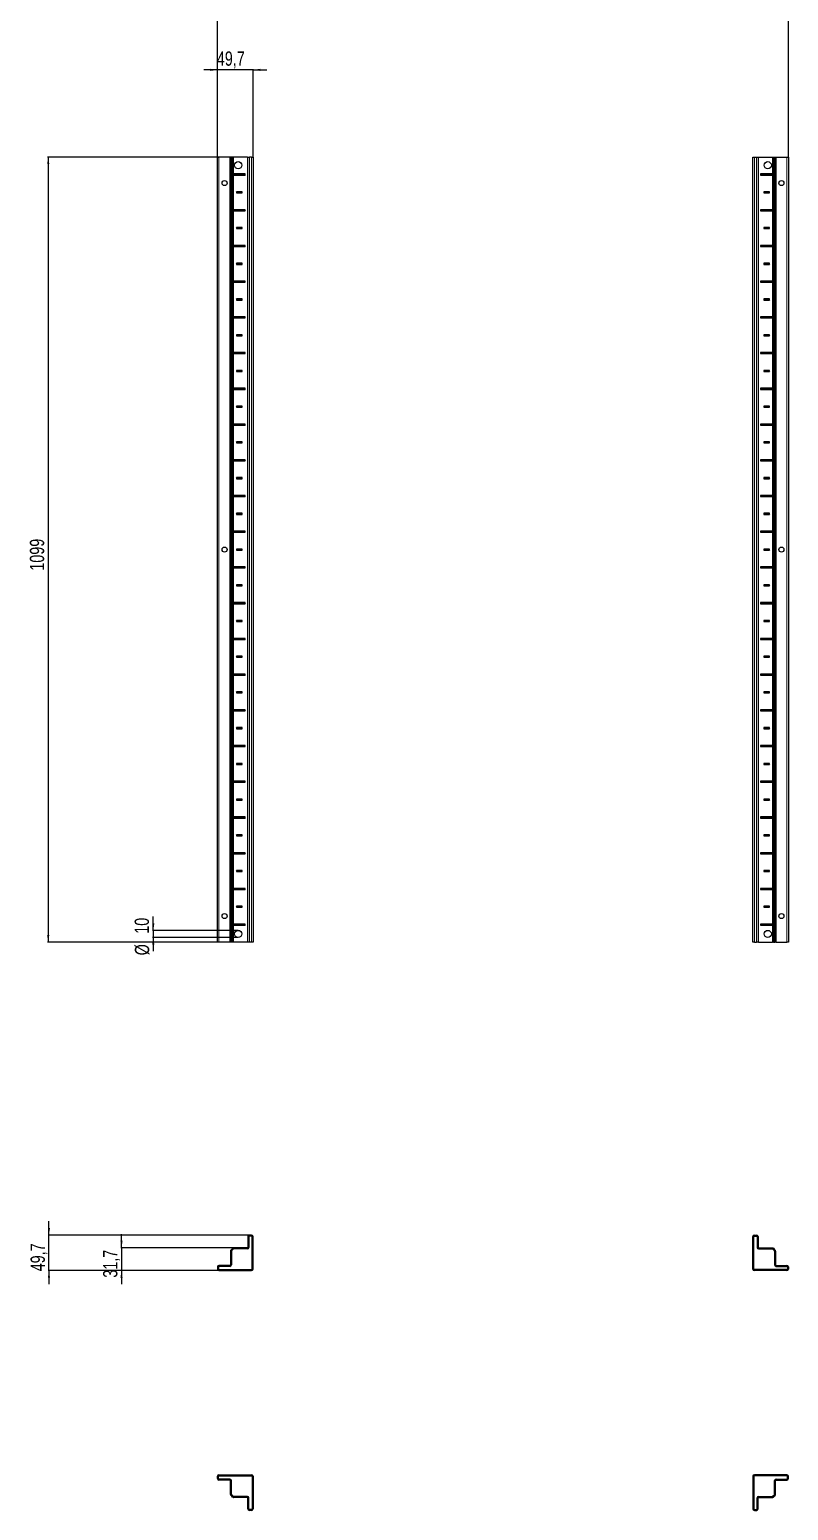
# Model space of a CAD drawing. Header units: millimetres. Extents: x -199 to 2823, y -1647 to 1507.
# Drawn here: x -199 to 863, y -1647 to 426 of the extents above; entities that cross this region are included whole.
import ezdxf

# ---------------------------------------------------------------- set-up
doc = ezdxf.new("R2010")
doc.units = ezdxf.units.MM
doc.layers.add('FORMAT', color=7, linetype='Continuous')
doc.styles.add('SLDTEXTSTYLE0', font='TXT', dxfattribs={"width": 0.75})
doc.dimstyles.new('SLDDIMSTYLE0', dxfattribs={"dimtxt": 20, "dimasz": 10, "dimexe": 0, "dimexo": 0.0625, "dimgap": 5, "dimtad": 2, "dimdec": 1, "dimrnd": 1e-09, "dimzin": 12, "dimdsep": 46, "dimtxsty": 'SLDTEXTSTYLE0', "dimsah": 1, "dimcen": 0.09, "dimadec": 0, "dimazin": 3, "dimtfac": 1, "dimtofl": 0, "dimtmove": 0, "dimatfit": 3, "dimfxl": 0, "dimfrac": 2, "dimtolj": 1, "dimtzin": 12, "dimarcsym": 0})
doc.dimstyles.new('SLDDIMSTYLE1', dxfattribs={"dimtxt": 20, "dimasz": 10, "dimexe": 0, "dimexo": 0.0625, "dimgap": 5, "dimtad": 2, "dimdec": 1, "dimrnd": 1e-09, "dimzin": 12, "dimdsep": 46, "dimtxsty": 'SLDTEXTSTYLE0', "dimsah": 1, "dimcen": 0.09, "dimadec": 0, "dimazin": 3, "dimtfac": 1, "dimtmove": 0, "dimatfit": 0, "dimfxl": 0, "dimfrac": 2, "dimtolj": 1, "dimtzin": 12, "dimarcsym": 0})

# ---------------------------------------------------------------- blocks, each defined once
blk = doc.blocks.new('_D')
at = {"layer": 'FORMAT'}
for p, q in [((86.4, 247.2), (-174.2, 247.2)), ((-173.2, 247.2), (-173.2, -851.8)), ((86.4, -851.8), (-174.2, -851.8))]:
    blk.add_line(p, q, dxfattribs=at)
for points in [[(-173.2, 247.2), (-174.7, 237.2), (-171.6, 237.2)], [(-173.2, -851.8), (-171.6, -841.8), (-174.7, -841.8)]]:
    blk.add_solid(points, dxfattribs=at)
at = {"layer": 'FORMAT', "insert": (-198.9, -331.8), "char_height": 20, "attachment_point": 1, "rotation": 90, "style": 'SLDTEXTSTYLE0'}
blk.add_mtext('1099', dxfattribs=at)
blk = doc.blocks.new('_D_1')
at = {"layer": 'FORMAT'}
for p, q in [((64, 247.2), (64, 443.6)), ((64, 442.6), (863.4, 442.6)), ((863.4, 247.2), (863.4, 443.6))]:
    blk.add_line(p, q, dxfattribs=at)
for points in [[(64, 442.6), (74, 441.1), (74, 444.2)], [(863.4, 442.6), (853.4, 444.2), (853.4, 441.1)]]:
    blk.add_solid(points, dxfattribs=at)
at = {"layer": 'FORMAT', "insert": (430.4, 468.4), "char_height": 20, "attachment_point": 1, "style": 'SLDTEXTSTYLE0'}
blk.add_mtext('799,4', dxfattribs=at)
blk = doc.blocks.new('_D_2')
at = {"layer": 'FORMAT'}
for p, q in [((64, 369.2), (44.7, 369.2)), ((64, 247.2), (64, 370.2)), ((113.7, 369.2), (64, 369.2)), ((113.7, 247.2), (113.7, 370.2)), ((113.7, 369.2), (132.9, 369.2))]:
    blk.add_line(p, q, dxfattribs=at)
for points in [[(64, 369.2), (54, 370.7), (54, 367.7)], [(113.7, 369.2), (123.7, 367.7), (123.7, 370.7)]]:
    blk.add_solid(points, dxfattribs=at)
at = {"layer": 'FORMAT', "insert": (63, 395), "char_height": 20, "attachment_point": 1, "style": 'SLDTEXTSTYLE0'}
blk.add_mtext('49,7', dxfattribs=at)
blk = doc.blocks.new('_D_3')
at = {"layer": 'FORMAT'}
for p, q in [((-26, -835.3), (-26, -816.1)), ((92.8, -835.3), (-27, -835.3)), ((92.8, -845.3), (-27, -845.3)), ((-26, -835.3), (-26, -845.3)), ((-26, -845.3), (-26, -864.5))]:
    blk.add_line(p, q, dxfattribs=at)
for points in [[(-26, -835.3), (-24.5, -825.3), (-27.6, -825.3)], [(-26, -845.3), (-27.6, -855.3), (-24.5, -855.3)]]:
    blk.add_solid(points, dxfattribs=at)
at = {"layer": 'FORMAT', "char_height": 20, "attachment_point": 1, "rotation": 90, "style": 'SLDTEXTSTYLE0'}
for s, insert in [('10', (-52.1, -840)), ('%%c', (-51.8, -870.2))]:
    blk.add_mtext(s, dxfattribs=dict(at, insert=insert))
blk = doc.blocks.new('_D_5')
at = {"layer": 'FORMAT'}
for p, q in [((-172.2, -1261.8), (-172.2, -1242.5)), ((108.5, -1261.8), (-173.2, -1261.8)), ((-172.2, -1311.5), (-172.2, -1261.8)), ((66, -1311.5), (-173.2, -1311.5)), ((-172.2, -1311.5), (-172.2, -1330.7))]:
    blk.add_line(p, q, dxfattribs=at)
for points in [[(-172.2, -1261.8), (-170.6, -1251.8), (-173.7, -1251.8)], [(-172.2, -1311.5), (-173.7, -1321.5), (-170.6, -1321.5)]]:
    blk.add_solid(points, dxfattribs=at)
at = {"layer": 'FORMAT', "insert": (-197.9, -1312.5), "char_height": 20, "attachment_point": 1, "rotation": 90, "style": 'SLDTEXTSTYLE0'}
blk.add_mtext('49,7', dxfattribs=at)
blk = doc.blocks.new('_D_6')
at = {"layer": 'FORMAT'}
for p, q in [((-70.5, -1279.8), (-70.5, -1260.5)), ((86.4, -1279.8), (-71.5, -1279.8)), ((-70.5, -1279.8), (-70.5, -1311.5)), ((66, -1311.5), (-71.5, -1311.5)), ((-70.5, -1311.5), (-70.5, -1330.7))]:
    blk.add_line(p, q, dxfattribs=at)
for points in [[(-70.5, -1279.8), (-69, -1269.8), (-72.1, -1269.8)], [(-70.5, -1311.5), (-72.1, -1321.5), (-69, -1321.5)]]:
    blk.add_solid(points, dxfattribs=at)
at = {"layer": 'FORMAT', "insert": (-96.3, -1321.5), "char_height": 20, "attachment_point": 1, "rotation": 90, "style": 'SLDTEXTSTYLE0'}
blk.add_mtext('31,7', dxfattribs=at)

msp = doc.modelspace()

# ---------------------------------------------------------------- linework, layer by layer
at = {"color": 7, "linetype": 'Continuous', "lineweight": 25}
for p, q in [((63.98, -851.79), (63.98, 247.21)), ((63.98, 247.21), (65.98, 247.21)), ((81.33, 247.21), (65.98, 247.21)), ((81.33, 247.21), (81.98, 247.21)), ((81.98, -851.79), (81.98, 247.21)), ((81.98, 247.21), (82.56, 247.21)), ((83.77, 247.21), (82.56, 247.21)), ((83.77, -851.79), (83.77, 247.21)), ((83.8, 247.21), (83.77, 247.21)), ((83.8, -851.79), (83.8, 247.21)), ((85.01, 247.21), (83.8, 247.21)), ((85.01, 247.21), (86.42, 247.21)), ((105.83, 247.21), (86.42, 247.21)), ((105.83, 247.21), (106.48, 247.21)), ((106.48, -851.79), (106.48, 247.21)), ((106.48, 247.21), (108.48, 247.21)), ((111.68, 247.21), (108.48, 247.21)), ((111.68, 247.21), (113.68, 247.21)), ((113.68, 247.21), (113.68, -851.79)), ((813.68, -851.79), (813.68, 247.21)), ((813.68, 247.21), (815.68, 247.21)), ((815.68, 247.21), (818.88, 247.21)), ((818.88, 247.21), (820.88, 247.21)), ((820.88, 247.21), (820.88, -851.79)), ((820.88, 247.21), (821.53, 247.21)), ((821.53, 247.21), (840.93, 247.21)), ((840.93, 247.21), (842.34, 247.21)), ((842.34, 247.21), (843.55, 247.21)), ((843.55, 247.21), (843.55, -851.79)), ((843.55, 247.21), (843.58, 247.21)), ((843.58, 247.21), (843.58, -851.79)), ((843.58, 247.21), (844.79, 247.21)), ((844.79, 247.21), (845.38, 247.21)), ((845.38, 247.21), (845.38, -851.79)), ((845.38, 247.21), (846.03, 247.21)), ((846.03, 247.21), (861.38, 247.21)), ((861.38, 247.21), (863.38, 247.21)), ((863.38, 247.21), (863.38, -851.79)), ((85.93, 223.35), (85.93, 222.06)), ((86.58, 222.71), (85.93, 223.35)), ((86.58, 222.71), (85.93, 222.06)), ((102.83, 223.46), (86.42, 223.46)), ((86.42, 221.96), (102.83, 221.96)), ((102.08, 222.71), (86.58, 222.71)), ((102.08, 222.71), (102.83, 223.46)), ((102.08, 222.71), (102.83, 221.96)), ((102.83, 221.96), (102.83, 223.46)), ((840.93, 223.46), (824.53, 223.46)), ((824.53, 223.46), (824.53, 221.96)), ((825.28, 222.71), (824.53, 223.46)), ((825.28, 222.71), (824.53, 221.96)), ((824.53, 221.96), (840.93, 221.96)), ((825.28, 222.71), (840.78, 222.71)), ((840.78, 222.71), (841.42, 223.35)), ((840.78, 222.71), (841.42, 222.06)), ((841.42, 222.06), (841.42, 223.35)), ((98.33, 198.46), (90.33, 198.46)), ((90.33, 198.46), (90.33, 196.96)), ((91.08, 197.71), (90.33, 198.46)), ((91.08, 197.71), (90.33, 196.96)), ((90.33, 196.96), (98.33, 196.96)), ((97.58, 197.71), (91.08, 197.71)), ((97.58, 197.71), (98.33, 198.46)), ((97.58, 197.71), (98.33, 196.96)), ((98.33, 196.96), (98.33, 198.46)), ((837.03, 198.46), (829.03, 198.46)), ((829.03, 198.46), (829.03, 196.96)), ((829.78, 197.71), (829.03, 198.46)), ((829.78, 197.71), (829.03, 196.96)), ((829.03, 196.96), (837.03, 196.96)), ((829.78, 197.71), (836.28, 197.71)), ((836.28, 197.71), (837.03, 198.46)), ((836.28, 197.71), (837.03, 196.96)), ((837.03, 196.96), (837.03, 198.46)), ((85.93, 173.35), (85.93, 172.06)), ((86.58, 172.71), (85.93, 173.35)), ((86.58, 172.71), (85.93, 172.06)), ((102.83, 173.46), (86.42, 173.46)), ((86.42, 171.96), (102.83, 171.96)), ((102.08, 172.71), (86.58, 172.71)), ((102.08, 172.71), (102.83, 173.46)), ((102.08, 172.71), (102.83, 171.96)), ((102.83, 171.96), (102.83, 173.46)), ((840.93, 173.46), (824.53, 173.46)), ((824.53, 173.46), (824.53, 171.96)), ((825.28, 172.71), (824.53, 173.46)), ((825.28, 172.71), (824.53, 171.96)), ((824.53, 171.96), (840.93, 171.96)), ((825.28, 172.71), (840.78, 172.71)), ((840.78, 172.71), (841.42, 173.35)), ((840.78, 172.71), (841.42, 172.06)), ((841.42, 172.06), (841.42, 173.35)), ((98.33, 148.46), (90.33, 148.46)), ((90.33, 148.46), (90.33, 146.96)), ((91.08, 147.71), (90.33, 148.46)), ((91.08, 147.71), (90.33, 146.96)), ((90.33, 146.96), (98.33, 146.96)), ((97.58, 147.71), (91.08, 147.71)), ((97.58, 147.71), (98.33, 148.46)), ((97.58, 147.71), (98.33, 146.96)), ((98.33, 146.96), (98.33, 148.46)), ((837.03, 148.46), (829.03, 148.46)), ((829.03, 148.46), (829.03, 146.96)), ((829.78, 147.71), (829.03, 148.46)), ((829.78, 147.71), (829.03, 146.96)), ((829.03, 146.96), (837.03, 146.96)), ((829.78, 147.71), (836.28, 147.71)), ((836.28, 147.71), (837.03, 148.46)), ((836.28, 147.71), (837.03, 146.96)), ((837.03, 146.96), (837.03, 148.46)), ((85.93, 123.35), (85.93, 122.06)), ((86.58, 122.71), (85.93, 123.35)), ((86.58, 122.71), (85.93, 122.06)), ((102.83, 123.46), (86.42, 123.46)), ((86.42, 121.96), (102.83, 121.96)), ((102.08, 122.71), (86.58, 122.71)), ((102.08, 122.71), (102.83, 123.46)), ((102.08, 122.71), (102.83, 121.96)), ((102.83, 121.96), (102.83, 123.46)), ((840.93, 123.46), (824.53, 123.46)), ((824.53, 123.46), (824.53, 121.96)), ((825.28, 122.71), (824.53, 123.46)), ((825.28, 122.71), (824.53, 121.96)), ((824.53, 121.96), (840.93, 121.96)), ((825.28, 122.71), (840.78, 122.71)), ((840.78, 122.71), (841.42, 123.35)), ((840.78, 122.71), (841.42, 122.06)), ((841.42, 122.06), (841.42, 123.35)), ((98.33, 98.46), (90.33, 98.46)), ((90.33, 98.46), (90.33, 96.96)), ((91.08, 97.71), (90.33, 98.46)), ((91.08, 97.71), (90.33, 96.96)), ((90.33, 96.96), (98.33, 96.96)), ((97.58, 97.71), (91.08, 97.71)), ((97.58, 97.71), (98.33, 98.46)), ((97.58, 97.71), (98.33, 96.96)), ((98.33, 96.96), (98.33, 98.46)), ((837.03, 98.46), (829.03, 98.46)), ((829.03, 98.46), (829.03, 96.96)), ((829.78, 97.71), (829.03, 98.46)), ((829.78, 97.71), (829.03, 96.96)), ((829.03, 96.96), (837.03, 96.96)), ((829.78, 97.71), (836.28, 97.71)), ((836.28, 97.71), (837.03, 98.46)), ((836.28, 97.71), (837.03, 96.96)), ((837.03, 96.96), (837.03, 98.46)), ((85.93, 73.35), (85.93, 72.06)), ((86.58, 72.71), (85.93, 73.35)), ((86.58, 72.71), (85.93, 72.06)), ((102.83, 73.46), (86.42, 73.46)), ((86.42, 71.96), (102.83, 71.96)), ((102.08, 72.71), (86.58, 72.71)), ((102.08, 72.71), (102.83, 73.46)), ((102.08, 72.71), (102.83, 71.96)), ((102.83, 71.96), (102.83, 73.46)), ((840.93, 73.46), (824.53, 73.46)), ((824.53, 73.46), (824.53, 71.96)), ((825.28, 72.71), (824.53, 73.46)), ((825.28, 72.71), (824.53, 71.96)), ((824.53, 71.96), (840.93, 71.96)), ((825.28, 72.71), (840.78, 72.71)), ((840.78, 72.71), (841.42, 73.35)), ((840.78, 72.71), (841.42, 72.06)), ((841.42, 72.06), (841.42, 73.35)), ((98.33, 48.46), (90.33, 48.46)), ((90.33, 48.46), (90.33, 46.96)), ((91.08, 47.71), (90.33, 48.46)), ((91.08, 47.71), (90.33, 46.96)), ((90.33, 46.96), (98.33, 46.96)), ((97.58, 47.71), (91.08, 47.71)), ((97.58, 47.71), (98.33, 48.46)), ((97.58, 47.71), (98.33, 46.96)), ((98.33, 46.96), (98.33, 48.46)), ((837.03, 48.46), (829.03, 48.46)), ((829.03, 48.46), (829.03, 46.96)), ((829.78, 47.71), (829.03, 48.46)), ((829.78, 47.71), (829.03, 46.96)), ((829.03, 46.96), (837.03, 46.96)), ((829.78, 47.71), (836.28, 47.71)), ((836.28, 47.71), (837.03, 48.46)), ((836.28, 47.71), (837.03, 46.96)), ((837.03, 46.96), (837.03, 48.46)), ((85.93, 23.35), (85.93, 22.06)), ((86.58, 22.71), (85.93, 23.35)), ((86.58, 22.71), (85.93, 22.06)), ((102.83, 23.46), (86.42, 23.46)), ((86.42, 21.96), (102.83, 21.96)), ((102.08, 22.71), (86.58, 22.71)), ((102.08, 22.71), (102.83, 23.46)), ((102.08, 22.71), (102.83, 21.96)), ((102.83, 21.96), (102.83, 23.46)), ((840.93, 23.46), (824.53, 23.46)), ((824.53, 23.46), (824.53, 21.96)), ((825.28, 22.71), (824.53, 23.46)), ((825.28, 22.71), (824.53, 21.96)), ((824.53, 21.96), (840.93, 21.96)), ((825.28, 22.71), (840.78, 22.71)), ((840.78, 22.71), (841.42, 23.35)), ((840.78, 22.71), (841.42, 22.06)), ((841.42, 22.06), (841.42, 23.35)), ((98.33, -1.54), (90.33, -1.54)), ((90.33, -1.54), (90.33, -3.04)), ((91.08, -2.29), (90.33, -1.54)), ((91.08, -2.29), (90.33, -3.04)), ((90.33, -3.04), (98.33, -3.04)), ((97.58, -2.29), (91.08, -2.29)), ((97.58, -2.29), (98.33, -1.54)), ((97.58, -2.29), (98.33, -3.04)), ((98.33, -3.04), (98.33, -1.54)), ((837.03, -1.54), (829.03, -1.54)), ((829.03, -1.54), (829.03, -3.04)), ((829.78, -2.29), (829.03, -1.54)), ((829.78, -2.29), (829.03, -3.04)), ((829.03, -3.04), (837.03, -3.04)), ((829.78, -2.29), (836.28, -2.29)), ((836.28, -2.29), (837.03, -1.54)), ((836.28, -2.29), (837.03, -3.04)), ((837.03, -3.04), (837.03, -1.54)), ((85.93, -26.65), (85.93, -27.94)), ((86.58, -27.29), (85.93, -26.65)), ((86.58, -27.29), (85.93, -27.94)), ((102.83, -26.54), (86.42, -26.54)), ((86.42, -28.04), (102.83, -28.04)), ((102.08, -27.29), (86.58, -27.29)), ((102.08, -27.29), (102.83, -26.54)), ((102.08, -27.29), (102.83, -28.04)), ((102.83, -28.04), (102.83, -26.54)), ((840.93, -26.54), (824.53, -26.54)), ((824.53, -26.54), (824.53, -28.04)), ((825.28, -27.29), (824.53, -26.54)), ((825.28, -27.29), (824.53, -28.04)), ((824.53, -28.04), (840.93, -28.04)), ((825.28, -27.29), (840.78, -27.29)), ((840.78, -27.29), (841.42, -26.65)), ((840.78, -27.29), (841.42, -27.94)), ((841.42, -27.94), (841.42, -26.65)), ((98.33, -51.54), (90.33, -51.54)), ((90.33, -51.54), (90.33, -53.04)), ((91.08, -52.29), (90.33, -51.54)), ((91.08, -52.29), (90.33, -53.04)), ((90.33, -53.04), (98.33, -53.04)), ((97.58, -52.29), (91.08, -52.29)), ((97.58, -52.29), (98.33, -51.54)), ((97.58, -52.29), (98.33, -53.04)), ((98.33, -53.04), (98.33, -51.54)), ((837.03, -51.54), (829.03, -51.54)), ((829.03, -51.54), (829.03, -53.04)), ((829.78, -52.29), (829.03, -51.54)), ((829.78, -52.29), (829.03, -53.04)), ((829.03, -53.04), (837.03, -53.04)), ((829.78, -52.29), (836.28, -52.29)), ((836.28, -52.29), (837.03, -51.54)), ((836.28, -52.29), (837.03, -53.04)), ((837.03, -53.04), (837.03, -51.54)), ((85.93, -76.65), (85.93, -77.94)), ((86.58, -77.29), (85.93, -76.65)), ((86.58, -77.29), (85.93, -77.94)), ((102.83, -76.54), (86.42, -76.54)), ((86.42, -78.04), (102.83, -78.04)), ((102.08, -77.29), (86.58, -77.29)), ((102.08, -77.29), (102.83, -76.54)), ((102.08, -77.29), (102.83, -78.04)), ((102.83, -78.04), (102.83, -76.54)), ((840.93, -76.54), (824.53, -76.54)), ((824.53, -76.54), (824.53, -78.04)), ((825.28, -77.29), (824.53, -76.54)), ((825.28, -77.29), (824.53, -78.04)), ((824.53, -78.04), (840.93, -78.04)), ((825.28, -77.29), (840.78, -77.29)), ((840.78, -77.29), (841.42, -76.65)), ((840.78, -77.29), (841.42, -77.94)), ((841.42, -77.94), (841.42, -76.65)), ((98.33, -101.54), (90.33, -101.54)), ((90.33, -101.54), (90.33, -103.04)), ((91.08, -102.29), (90.33, -101.54)), ((91.08, -102.29), (90.33, -103.04)), ((90.33, -103.04), (98.33, -103.04)), ((97.58, -102.29), (91.08, -102.29)), ((97.58, -102.29), (98.33, -101.54)), ((97.58, -102.29), (98.33, -103.04)), ((98.33, -103.04), (98.33, -101.54)), ((837.03, -101.54), (829.03, -101.54)), ((829.03, -101.54), (829.03, -103.04)), ((829.78, -102.29), (829.03, -101.54)), ((829.78, -102.29), (829.03, -103.04)), ((829.03, -103.04), (837.03, -103.04)), ((829.78, -102.29), (836.28, -102.29)), ((836.28, -102.29), (837.03, -101.54)), ((836.28, -102.29), (837.03, -103.04)), ((837.03, -103.04), (837.03, -101.54)), ((85.93, -126.65), (85.93, -127.94)), ((86.58, -127.29), (85.93, -126.65)), ((86.58, -127.29), (85.93, -127.94)), ((102.83, -126.54), (86.42, -126.54)), ((86.42, -128.04), (102.83, -128.04)), ((102.08, -127.29), (86.58, -127.29)), ((102.08, -127.29), (102.83, -126.54)), ((102.08, -127.29), (102.83, -128.04)), ((102.83, -128.04), (102.83, -126.54)), ((840.93, -126.54), (824.53, -126.54)), ((824.53, -126.54), (824.53, -128.04)), ((825.28, -127.29), (824.53, -126.54)), ((825.28, -127.29), (824.53, -128.04)), ((824.53, -128.04), (840.93, -128.04)), ((825.28, -127.29), (840.78, -127.29)), ((840.78, -127.29), (841.42, -126.65)), ((840.78, -127.29), (841.42, -127.94)), ((841.42, -127.94), (841.42, -126.65)), ((98.33, -151.54), (90.33, -151.54)), ((90.33, -151.54), (90.33, -153.04)), ((91.08, -152.29), (90.33, -151.54)), ((91.08, -152.29), (90.33, -153.04)), ((90.33, -153.04), (98.33, -153.04)), ((97.58, -152.29), (91.08, -152.29)), ((97.58, -152.29), (98.33, -151.54)), ((97.58, -152.29), (98.33, -153.04)), ((98.33, -153.04), (98.33, -151.54)), ((837.03, -151.54), (829.03, -151.54)), ((829.03, -151.54), (829.03, -153.04)), ((829.78, -152.29), (829.03, -151.54)), ((829.78, -152.29), (829.03, -153.04)), ((829.03, -153.04), (837.03, -153.04)), ((829.78, -152.29), (836.28, -152.29)), ((836.28, -152.29), (837.03, -151.54)), ((836.28, -152.29), (837.03, -153.04)), ((837.03, -153.04), (837.03, -151.54)), ((85.93, -176.65), (85.93, -177.94)), ((86.58, -177.29), (85.93, -176.65)), ((86.58, -177.29), (85.93, -177.94)), ((102.83, -176.54), (86.42, -176.54)), ((86.42, -178.04), (102.83, -178.04)), ((102.08, -177.29), (86.58, -177.29)), ((102.08, -177.29), (102.83, -176.54)), ((102.08, -177.29), (102.83, -178.04)), ((102.83, -178.04), (102.83, -176.54)), ((840.93, -176.54), (824.53, -176.54)), ((824.53, -176.54), (824.53, -178.04)), ((825.28, -177.29), (824.53, -176.54)), ((825.28, -177.29), (824.53, -178.04)), ((824.53, -178.04), (840.93, -178.04)), ((825.28, -177.29), (840.78, -177.29)), ((840.78, -177.29), (841.42, -176.65)), ((840.78, -177.29), (841.42, -177.94)), ((841.42, -177.94), (841.42, -176.65)), ((98.33, -201.54), (90.33, -201.54)), ((90.33, -201.54), (90.33, -203.04)), ((91.08, -202.29), (90.33, -201.54)), ((91.08, -202.29), (90.33, -203.04)), ((90.33, -203.04), (98.33, -203.04)), ((97.58, -202.29), (91.08, -202.29)), ((97.58, -202.29), (98.33, -201.54)), ((97.58, -202.29), (98.33, -203.04)), ((98.33, -203.04), (98.33, -201.54)), ((837.03, -201.54), (829.03, -201.54)), ((829.03, -201.54), (829.03, -203.04)), ((829.78, -202.29), (829.03, -201.54)), ((829.78, -202.29), (829.03, -203.04)), ((829.03, -203.04), (837.03, -203.04)), ((829.78, -202.29), (836.28, -202.29)), ((836.28, -202.29), (837.03, -201.54)), ((836.28, -202.29), (837.03, -203.04)), ((837.03, -203.04), (837.03, -201.54)), ((85.93, -226.65), (85.93, -227.94)), ((86.58, -227.29), (85.93, -226.65)), ((86.58, -227.29), (85.93, -227.94)), ((102.83, -226.54), (86.42, -226.54)), ((102.08, -227.29), (86.58, -227.29)), ((102.08, -227.29), (102.83, -226.54)), ((102.08, -227.29), (102.83, -228.04)), ((102.83, -228.04), (102.83, -226.54)), ((840.93, -226.54), (824.53, -226.54)), ((824.53, -226.54), (824.53, -228.04)), ((825.28, -227.29), (824.53, -226.54)), ((825.28, -227.29), (824.53, -228.04)), ((825.28, -227.29), (840.78, -227.29)), ((840.78, -227.29), (841.42, -226.65)), ((840.78, -227.29), (841.42, -227.94)), ((841.42, -227.94), (841.42, -226.65)), ((86.42, -228.04), (102.83, -228.04)), ((824.53, -228.04), (840.93, -228.04)), ((98.33, -251.54), (90.33, -251.54)), ((90.33, -251.54), (90.33, -253.04)), ((91.08, -252.29), (90.33, -251.54)), ((91.08, -252.29), (90.33, -253.04)), ((90.33, -253.04), (98.33, -253.04)), ((97.58, -252.29), (91.08, -252.29)), ((97.58, -252.29), (98.33, -251.54)), ((97.58, -252.29), (98.33, -253.04)), ((98.33, -253.04), (98.33, -251.54)), ((837.03, -251.54), (829.03, -251.54)), ((829.03, -251.54), (829.03, -253.04)), ((829.78, -252.29), (829.03, -251.54)), ((829.78, -252.29), (829.03, -253.04)), ((829.03, -253.04), (837.03, -253.04)), ((829.78, -252.29), (836.28, -252.29)), ((836.28, -252.29), (837.03, -251.54)), ((836.28, -252.29), (837.03, -253.04)), ((837.03, -253.04), (837.03, -251.54)), ((85.93, -276.65), (85.93, -277.94)), ((86.58, -277.29), (85.93, -276.65)), ((86.58, -277.29), (85.93, -277.94)), ((102.83, -276.54), (86.42, -276.54)), ((86.42, -278.04), (102.83, -278.04)), ((102.08, -277.29), (86.58, -277.29)), ((102.08, -277.29), (102.83, -276.54)), ((102.08, -277.29), (102.83, -278.04)), ((102.83, -278.04), (102.83, -276.54)), ((840.93, -276.54), (824.53, -276.54)), ((824.53, -276.54), (824.53, -278.04)), ((825.28, -277.29), (824.53, -276.54)), ((825.28, -277.29), (824.53, -278.04)), ((824.53, -278.04), (840.93, -278.04)), ((825.28, -277.29), (840.78, -277.29)), ((840.78, -277.29), (841.42, -276.65)), ((840.78, -277.29), (841.42, -277.94)), ((841.42, -277.94), (841.42, -276.65)), ((98.33, -301.54), (90.33, -301.54)), ((90.33, -301.54), (90.33, -303.04)), ((91.08, -302.29), (90.33, -301.54)), ((91.08, -302.29), (90.33, -303.04)), ((90.33, -303.04), (98.33, -303.04)), ((97.58, -302.29), (91.08, -302.29)), ((97.58, -302.29), (98.33, -301.54)), ((97.58, -302.29), (98.33, -303.04)), ((98.33, -303.04), (98.33, -301.54)), ((837.03, -301.54), (829.03, -301.54)), ((829.03, -301.54), (829.03, -303.04)), ((829.78, -302.29), (829.03, -301.54)), ((829.78, -302.29), (829.03, -303.04)), ((829.03, -303.04), (837.03, -303.04)), ((829.78, -302.29), (836.28, -302.29)), ((836.28, -302.29), (837.03, -301.54)), ((836.28, -302.29), (837.03, -303.04)), ((837.03, -303.04), (837.03, -301.54)), ((85.93, -326.65), (85.93, -327.94)), ((86.58, -327.29), (85.93, -326.65)), ((86.58, -327.29), (85.93, -327.94)), ((102.83, -326.54), (86.42, -326.54)), ((86.42, -328.04), (102.83, -328.04)), ((102.08, -327.29), (86.58, -327.29)), ((102.08, -327.29), (102.83, -326.54)), ((102.08, -327.29), (102.83, -328.04)), ((102.83, -328.04), (102.83, -326.54)), ((840.93, -326.54), (824.53, -326.54)), ((824.53, -326.54), (824.53, -328.04)), ((825.28, -327.29), (824.53, -326.54)), ((825.28, -327.29), (824.53, -328.04)), ((824.53, -328.04), (840.93, -328.04)), ((825.28, -327.29), (840.78, -327.29)), ((840.78, -327.29), (841.42, -326.65)), ((840.78, -327.29), (841.42, -327.94)), ((841.42, -327.94), (841.42, -326.65)), ((98.33, -351.54), (90.33, -351.54)), ((90.33, -351.54), (90.33, -353.04)), ((91.08, -352.29), (90.33, -351.54)), ((91.08, -352.29), (90.33, -353.04)), ((97.58, -352.29), (91.08, -352.29)), ((97.58, -352.29), (98.33, -351.54)), ((97.58, -352.29), (98.33, -353.04)), ((98.33, -353.04), (98.33, -351.54)), ((837.03, -351.54), (829.03, -351.54)), ((829.03, -351.54), (829.03, -353.04)), ((829.78, -352.29), (829.03, -351.54)), ((829.78, -352.29), (829.03, -353.04)), ((829.78, -352.29), (836.28, -352.29)), ((836.28, -352.29), (837.03, -351.54)), ((836.28, -352.29), (837.03, -353.04)), ((837.03, -353.04), (837.03, -351.54)), ((90.33, -353.04), (98.33, -353.04)), ((829.03, -353.04), (837.03, -353.04)), ((85.93, -376.65), (85.93, -377.94)), ((86.58, -377.29), (85.93, -376.65)), ((86.58, -377.29), (85.93, -377.94)), ((102.83, -376.54), (86.42, -376.54)), ((86.42, -378.04), (102.83, -378.04)), ((102.08, -377.29), (86.58, -377.29)), ((102.08, -377.29), (102.83, -376.54)), ((102.08, -377.29), (102.83, -378.04)), ((102.83, -378.04), (102.83, -376.54)), ((840.93, -376.54), (824.53, -376.54)), ((824.53, -376.54), (824.53, -378.04)), ((825.28, -377.29), (824.53, -376.54)), ((825.28, -377.29), (824.53, -378.04)), ((824.53, -378.04), (840.93, -378.04)), ((825.28, -377.29), (840.78, -377.29)), ((840.78, -377.29), (841.42, -376.65)), ((840.78, -377.29), (841.42, -377.94)), ((841.42, -377.94), (841.42, -376.65)), ((98.33, -401.54), (90.33, -401.54)), ((90.33, -401.54), (90.33, -403.04)), ((91.08, -402.29), (90.33, -401.54)), ((91.08, -402.29), (90.33, -403.04)), ((90.33, -403.04), (98.33, -403.04)), ((97.58, -402.29), (91.08, -402.29)), ((97.58, -402.29), (98.33, -401.54)), ((97.58, -402.29), (98.33, -403.04)), ((98.33, -403.04), (98.33, -401.54)), ((837.03, -401.54), (829.03, -401.54)), ((829.03, -401.54), (829.03, -403.04)), ((829.78, -402.29), (829.03, -401.54)), ((829.78, -402.29), (829.03, -403.04)), ((829.03, -403.04), (837.03, -403.04)), ((829.78, -402.29), (836.28, -402.29)), ((836.28, -402.29), (837.03, -401.54)), ((836.28, -402.29), (837.03, -403.04)), ((837.03, -403.04), (837.03, -401.54)), ((85.93, -426.65), (85.93, -427.94)), ((86.58, -427.29), (85.93, -426.65)), ((86.58, -427.29), (85.93, -427.94)), ((102.83, -426.54), (86.42, -426.54)), ((86.42, -428.04), (102.83, -428.04)), ((102.08, -427.29), (86.58, -427.29)), ((102.08, -427.29), (102.83, -426.54)), ((102.08, -427.29), (102.83, -428.04)), ((102.83, -428.04), (102.83, -426.54)), ((840.93, -426.54), (824.53, -426.54)), ((824.53, -426.54), (824.53, -428.04)), ((825.28, -427.29), (824.53, -426.54)), ((825.28, -427.29), (824.53, -428.04)), ((824.53, -428.04), (840.93, -428.04)), ((825.28, -427.29), (840.78, -427.29)), ((840.78, -427.29), (841.42, -426.65)), ((840.78, -427.29), (841.42, -427.94)), ((841.42, -427.94), (841.42, -426.65)), ((98.33, -451.54), (90.33, -451.54)), ((90.33, -451.54), (90.33, -453.04)), ((91.08, -452.29), (90.33, -451.54)), ((91.08, -452.29), (90.33, -453.04)), ((90.33, -453.04), (98.33, -453.04)), ((97.58, -452.29), (91.08, -452.29)), ((97.58, -452.29), (98.33, -451.54)), ((97.58, -452.29), (98.33, -453.04)), ((98.33, -453.04), (98.33, -451.54)), ((837.03, -451.54), (829.03, -451.54)), ((829.03, -451.54), (829.03, -453.04)), ((829.78, -452.29), (829.03, -451.54)), ((829.78, -452.29), (829.03, -453.04)), ((829.03, -453.04), (837.03, -453.04)), ((829.78, -452.29), (836.28, -452.29)), ((836.28, -452.29), (837.03, -451.54)), ((836.28, -452.29), (837.03, -453.04)), ((837.03, -453.04), (837.03, -451.54)), ((85.93, -476.65), (85.93, -477.94)), ((86.58, -477.29), (85.93, -476.65)), ((102.83, -476.54), (86.42, -476.54)), ((102.08, -477.29), (102.83, -476.54)), ((102.83, -478.04), (102.83, -476.54)), ((840.93, -476.54), (824.53, -476.54)), ((824.53, -476.54), (824.53, -478.04)), ((825.28, -477.29), (824.53, -476.54)), ((840.78, -477.29), (841.42, -476.65)), ((841.42, -477.94), (841.42, -476.65)), ((86.58, -477.29), (85.93, -477.94)), ((86.42, -478.04), (102.83, -478.04)), ((102.08, -477.29), (86.58, -477.29)), ((102.08, -477.29), (102.83, -478.04)), ((825.28, -477.29), (824.53, -478.04)), ((824.53, -478.04), (840.93, -478.04)), ((825.28, -477.29), (840.78, -477.29)), ((840.78, -477.29), (841.42, -477.94)), ((98.33, -501.54), (90.33, -501.54)), ((90.33, -501.54), (90.33, -503.04)), ((91.08, -502.29), (90.33, -501.54)), ((91.08, -502.29), (90.33, -503.04)), ((90.33, -503.04), (98.33, -503.04)), ((97.58, -502.29), (91.08, -502.29)), ((97.58, -502.29), (98.33, -501.54)), ((97.58, -502.29), (98.33, -503.04)), ((98.33, -503.04), (98.33, -501.54)), ((837.03, -501.54), (829.03, -501.54)), ((829.03, -501.54), (829.03, -503.04)), ((829.78, -502.29), (829.03, -501.54)), ((829.78, -502.29), (829.03, -503.04)), ((829.03, -503.04), (837.03, -503.04)), ((829.78, -502.29), (836.28, -502.29)), ((836.28, -502.29), (837.03, -501.54)), ((836.28, -502.29), (837.03, -503.04)), ((837.03, -503.04), (837.03, -501.54)), ((85.93, -526.65), (85.93, -527.94)), ((86.58, -527.29), (85.93, -526.65)), ((86.58, -527.29), (85.93, -527.94)), ((102.83, -526.54), (86.42, -526.54)), ((86.42, -528.04), (102.83, -528.04)), ((102.08, -527.29), (86.58, -527.29)), ((102.08, -527.29), (102.83, -526.54)), ((102.08, -527.29), (102.83, -528.04)), ((102.83, -528.04), (102.83, -526.54)), ((840.93, -526.54), (824.53, -526.54)), ((824.53, -526.54), (824.53, -528.04)), ((825.28, -527.29), (824.53, -526.54)), ((825.28, -527.29), (824.53, -528.04)), ((824.53, -528.04), (840.93, -528.04)), ((825.28, -527.29), (840.78, -527.29)), ((840.78, -527.29), (841.42, -526.65)), ((840.78, -527.29), (841.42, -527.94)), ((841.42, -527.94), (841.42, -526.65)), ((98.33, -551.54), (90.33, -551.54)), ((90.33, -551.54), (90.33, -553.04)), ((91.08, -552.29), (90.33, -551.54)), ((91.08, -552.29), (90.33, -553.04)), ((90.33, -553.04), (98.33, -553.04)), ((97.58, -552.29), (91.08, -552.29)), ((97.58, -552.29), (98.33, -551.54)), ((97.58, -552.29), (98.33, -553.04)), ((98.33, -553.04), (98.33, -551.54)), ((837.03, -551.54), (829.03, -551.54)), ((829.03, -551.54), (829.03, -553.04)), ((829.78, -552.29), (829.03, -551.54)), ((829.78, -552.29), (829.03, -553.04)), ((829.03, -553.04), (837.03, -553.04)), ((829.78, -552.29), (836.28, -552.29)), ((836.28, -552.29), (837.03, -551.54)), ((836.28, -552.29), (837.03, -553.04)), ((837.03, -553.04), (837.03, -551.54)), ((85.93, -576.65), (85.93, -577.94)), ((86.58, -577.29), (85.93, -576.65)), ((86.58, -577.29), (85.93, -577.94)), ((102.83, -576.54), (86.42, -576.54)), ((86.42, -578.04), (102.83, -578.04)), ((102.08, -577.29), (86.58, -577.29)), ((102.08, -577.29), (102.83, -576.54)), ((102.08, -577.29), (102.83, -578.04)), ((102.83, -578.04), (102.83, -576.54)), ((840.93, -576.54), (824.53, -576.54)), ((824.53, -576.54), (824.53, -578.04)), ((825.28, -577.29), (824.53, -576.54)), ((825.28, -577.29), (824.53, -578.04)), ((824.53, -578.04), (840.93, -578.04)), ((825.28, -577.29), (840.78, -577.29)), ((840.78, -577.29), (841.42, -576.65)), ((840.78, -577.29), (841.42, -577.94)), ((841.42, -577.94), (841.42, -576.65)), ((98.33, -601.54), (90.33, -601.54)), ((90.33, -601.54), (90.33, -603.04)), ((91.08, -602.29), (90.33, -601.54)), ((91.08, -602.29), (90.33, -603.04)), ((90.33, -603.04), (98.33, -603.04)), ((97.58, -602.29), (91.08, -602.29)), ((97.58, -602.29), (98.33, -601.54)), ((97.58, -602.29), (98.33, -603.04)), ((98.33, -603.04), (98.33, -601.54)), ((837.03, -601.54), (829.03, -601.54)), ((829.03, -601.54), (829.03, -603.04)), ((829.78, -602.29), (829.03, -601.54)), ((829.78, -602.29), (829.03, -603.04)), ((829.03, -603.04), (837.03, -603.04)), ((829.78, -602.29), (836.28, -602.29)), ((836.28, -602.29), (837.03, -601.54)), ((836.28, -602.29), (837.03, -603.04)), ((837.03, -603.04), (837.03, -601.54)), ((85.93, -626.65), (85.93, -627.94)), ((86.58, -627.29), (85.93, -626.65)), ((86.58, -627.29), (85.93, -627.94)), ((102.83, -626.54), (86.42, -626.54)), ((86.42, -628.04), (102.83, -628.04)), ((102.08, -627.29), (86.58, -627.29)), ((102.08, -627.29), (102.83, -626.54)), ((102.08, -627.29), (102.83, -628.04)), ((102.83, -628.04), (102.83, -626.54)), ((840.93, -626.54), (824.53, -626.54)), ((824.53, -626.54), (824.53, -628.04)), ((825.28, -627.29), (824.53, -626.54)), ((825.28, -627.29), (824.53, -628.04)), ((824.53, -628.04), (840.93, -628.04)), ((825.28, -627.29), (840.78, -627.29)), ((840.78, -627.29), (841.42, -626.65)), ((840.78, -627.29), (841.42, -627.94)), ((841.42, -627.94), (841.42, -626.65)), ((98.33, -651.54), (90.33, -651.54)), ((90.33, -651.54), (90.33, -653.04)), ((91.08, -652.29), (90.33, -651.54)), ((91.08, -652.29), (90.33, -653.04)), ((90.33, -653.04), (98.33, -653.04)), ((97.58, -652.29), (91.08, -652.29)), ((97.58, -652.29), (98.33, -651.54)), ((97.58, -652.29), (98.33, -653.04)), ((98.33, -653.04), (98.33, -651.54)), ((837.03, -651.54), (829.03, -651.54)), ((829.03, -651.54), (829.03, -653.04)), ((829.78, -652.29), (829.03, -651.54)), ((829.78, -652.29), (829.03, -653.04)), ((829.03, -653.04), (837.03, -653.04)), ((829.78, -652.29), (836.28, -652.29)), ((836.28, -652.29), (837.03, -651.54)), ((836.28, -652.29), (837.03, -653.04)), ((837.03, -653.04), (837.03, -651.54)), ((85.93, -676.65), (85.93, -677.94)), ((86.58, -677.29), (85.93, -676.65)), ((86.58, -677.29), (85.93, -677.94)), ((102.83, -676.54), (86.42, -676.54)), ((86.42, -678.04), (102.83, -678.04)), ((102.08, -677.29), (86.58, -677.29)), ((102.08, -677.29), (102.83, -676.54)), ((102.08, -677.29), (102.83, -678.04)), ((102.83, -678.04), (102.83, -676.54)), ((840.93, -676.54), (824.53, -676.54)), ((824.53, -676.54), (824.53, -678.04)), ((825.28, -677.29), (824.53, -676.54)), ((825.28, -677.29), (824.53, -678.04)), ((824.53, -678.04), (840.93, -678.04)), ((825.28, -677.29), (840.78, -677.29)), ((840.78, -677.29), (841.42, -676.65)), ((840.78, -677.29), (841.42, -677.94)), ((841.42, -677.94), (841.42, -676.65)), ((98.33, -701.54), (90.33, -701.54)), ((90.33, -701.54), (90.33, -703.04)), ((91.08, -702.29), (90.33, -701.54)), ((91.08, -702.29), (90.33, -703.04)), ((90.33, -703.04), (98.33, -703.04)), ((97.58, -702.29), (91.08, -702.29)), ((97.58, -702.29), (98.33, -701.54)), ((97.58, -702.29), (98.33, -703.04)), ((98.33, -703.04), (98.33, -701.54)), ((837.03, -701.54), (829.03, -701.54)), ((829.03, -701.54), (829.03, -703.04)), ((829.78, -702.29), (829.03, -701.54)), ((829.78, -702.29), (829.03, -703.04)), ((829.03, -703.04), (837.03, -703.04)), ((829.78, -702.29), (836.28, -702.29)), ((836.28, -702.29), (837.03, -701.54)), ((836.28, -702.29), (837.03, -703.04)), ((837.03, -703.04), (837.03, -701.54)), ((85.93, -726.65), (85.93, -727.94)), ((86.58, -727.29), (85.93, -726.65)), ((86.58, -727.29), (85.93, -727.94)), ((102.83, -726.54), (86.42, -726.54)), ((86.42, -728.04), (102.83, -728.04)), ((102.08, -727.29), (86.58, -727.29)), ((102.08, -727.29), (102.83, -726.54)), ((102.08, -727.29), (102.83, -728.04)), ((102.83, -728.04), (102.83, -726.54)), ((840.93, -726.54), (824.53, -726.54)), ((824.53, -726.54), (824.53, -728.04)), ((825.28, -727.29), (824.53, -726.54)), ((825.28, -727.29), (824.53, -728.04)), ((824.53, -728.04), (840.93, -728.04)), ((825.28, -727.29), (840.78, -727.29)), ((840.78, -727.29), (841.42, -726.65)), ((840.78, -727.29), (841.42, -727.94)), ((841.42, -727.94), (841.42, -726.65)), ((98.33, -751.54), (90.33, -751.54)), ((90.33, -751.54), (90.33, -753.04)), ((91.08, -752.29), (90.33, -751.54)), ((91.08, -752.29), (90.33, -753.04)), ((90.33, -753.04), (98.33, -753.04)), ((97.58, -752.29), (91.08, -752.29)), ((97.58, -752.29), (98.33, -751.54)), ((97.58, -752.29), (98.33, -753.04)), ((98.33, -753.04), (98.33, -751.54)), ((829.03, -751.54), (829.03, -753.04)), ((837.03, -751.54), (829.03, -751.54)), ((829.78, -752.29), (829.03, -751.54)), ((829.78, -752.29), (829.03, -753.04)), ((829.03, -753.04), (837.03, -753.04)), ((829.78, -752.29), (836.28, -752.29)), ((836.28, -752.29), (837.03, -751.54)), ((836.28, -752.29), (837.03, -753.04)), ((837.03, -753.04), (837.03, -751.54)), ((85.93, -776.65), (85.93, -777.94)), ((86.58, -777.29), (85.93, -776.65)), ((86.58, -777.29), (85.93, -777.94)), ((102.83, -776.54), (86.42, -776.54)), ((86.42, -778.04), (102.83, -778.04)), ((102.08, -777.29), (86.58, -777.29)), ((102.08, -777.29), (102.83, -776.54)), ((102.08, -777.29), (102.83, -778.04)), ((102.83, -778.04), (102.83, -776.54)), ((840.93, -776.54), (824.53, -776.54)), ((824.53, -776.54), (824.53, -778.04)), ((825.28, -777.29), (824.53, -776.54)), ((825.28, -777.29), (824.53, -778.04)), ((824.53, -778.04), (840.93, -778.04)), ((825.28, -777.29), (840.78, -777.29)), ((840.78, -777.29), (841.42, -776.65)), ((840.78, -777.29), (841.42, -777.94)), ((841.42, -777.94), (841.42, -776.65)), ((98.33, -801.54), (90.33, -801.54)), ((90.33, -801.54), (90.33, -803.04)), ((91.08, -802.29), (90.33, -801.54)), ((91.08, -802.29), (90.33, -803.04)), ((90.33, -803.04), (98.33, -803.04)), ((97.58, -802.29), (91.08, -802.29)), ((97.58, -802.29), (98.33, -801.54)), ((97.58, -802.29), (98.33, -803.04)), ((98.33, -803.04), (98.33, -801.54)), ((829.03, -801.54), (829.03, -803.04)), ((837.03, -801.54), (829.03, -801.54)), ((829.78, -802.29), (829.03, -801.54)), ((829.78, -802.29), (829.03, -803.04)), ((829.03, -803.04), (837.03, -803.04)), ((829.78, -802.29), (836.28, -802.29)), ((836.28, -802.29), (837.03, -801.54)), ((836.28, -802.29), (837.03, -803.04)), ((837.03, -803.04), (837.03, -801.54)), ((85.93, -826.65), (85.93, -827.94)), ((86.58, -827.29), (85.93, -826.65)), ((86.58, -827.29), (85.93, -827.94)), ((102.83, -826.54), (86.42, -826.54)), ((86.42, -828.04), (102.83, -828.04)), ((102.08, -827.29), (86.58, -827.29)), ((102.08, -827.29), (102.83, -826.54)), ((102.08, -827.29), (102.83, -828.04)), ((102.83, -828.04), (102.83, -826.54)), ((840.93, -826.54), (824.53, -826.54)), ((824.53, -826.54), (824.53, -828.04)), ((825.28, -827.29), (824.53, -826.54)), ((825.28, -827.29), (824.53, -828.04)), ((824.53, -828.04), (840.93, -828.04)), ((825.28, -827.29), (840.78, -827.29)), ((840.78, -827.29), (841.42, -826.65)), ((840.78, -827.29), (841.42, -827.94)), ((841.42, -827.94), (841.42, -826.65)), ((65.98, -851.79), (63.98, -851.79)), ((81.33, -851.79), (65.98, -851.79)), ((81.98, -851.79), (81.33, -851.79)), ((82.56, -851.79), (81.98, -851.79)), ((83.77, -851.79), (82.56, -851.79)), ((83.8, -851.79), (83.77, -851.79)), ((85.01, -851.79), (83.8, -851.79)), ((86.42, -851.79), (85.01, -851.79)), ((105.83, -851.79), (86.42, -851.79)), ((106.48, -851.79), (105.83, -851.79)), ((108.48, -851.79), (106.48, -851.79)), ((111.68, -851.79), (108.48, -851.79)), ((113.68, -851.79), (111.68, -851.79)), ((815.68, -851.79), (813.68, -851.79)), ((815.68, -851.79), (818.88, -851.79)), ((820.88, -851.79), (818.88, -851.79)), ((821.53, -851.79), (820.88, -851.79)), ((821.53, -851.79), (840.93, -851.79)), ((842.34, -851.79), (840.93, -851.79)), ((842.34, -851.79), (843.55, -851.79)), ((843.55, -851.79), (843.58, -851.79)), ((843.58, -851.79), (844.79, -851.79)), ((845.38, -851.79), (844.79, -851.79)), ((846.03, -851.79), (845.38, -851.79)), ((846.03, -851.79), (861.38, -851.79)), ((863.38, -851.79), (861.38, -851.79)), ((106.48, -1263.77), (106.48, -1279.12)), ((107.83, -1263.77), (107.83, -1279.12)), ((111.68, -1261.77), (108.48, -1261.77)), ((111.68, -1263.12), (108.48, -1263.12)), ((112.33, -1309.47), (112.33, -1263.77)), ((113.68, -1309.47), (113.68, -1263.77)), ((813.68, -1309.47), (813.68, -1263.77)), ((815.03, -1309.47), (815.03, -1263.77)), ((815.68, -1261.77), (818.88, -1261.77)), ((815.68, -1263.12), (818.88, -1263.12)), ((819.53, -1263.77), (819.53, -1279.12)), ((820.88, -1263.77), (820.88, -1279.12)), ((81.98, -1284.22), (81.98, -1303.62)), ((83.77, -1281.6), (82.56, -1282.8)), ((83.33, -1284.22), (83.33, -1303.62)), ((84.72, -1282.55), (83.52, -1283.76)), ((84.72, -1282.55), (83.77, -1281.6)), ((85.01, -1280.36), (83.8, -1281.56)), ((83.8, -1281.56), (84.76, -1282.52)), ((85.96, -1281.31), (84.76, -1282.52)), ((105.83, -1279.77), (86.42, -1279.77)), ((105.83, -1281.12), (86.42, -1281.12)), ((821.53, -1279.77), (840.93, -1279.77)), ((821.53, -1281.12), (840.93, -1281.12)), ((841.39, -1281.31), (842.59, -1282.52)), ((842.34, -1280.36), (843.55, -1281.56)), ((843.55, -1281.56), (842.59, -1282.52)), ((842.63, -1282.55), (843.58, -1281.6)), ((842.63, -1282.55), (843.84, -1283.76)), ((843.58, -1281.6), (844.79, -1282.8)), ((844.03, -1284.22), (844.03, -1303.62)), ((845.38, -1284.22), (845.38, -1303.62)), ((81.33, -1304.27), (65.98, -1304.27)), ((81.33, -1305.62), (65.98, -1305.62)), ((846.03, -1304.27), (861.38, -1304.27)), ((846.03, -1305.62), (861.38, -1305.62)), ((63.98, -1306.27), (63.98, -1309.47)), ((65.33, -1306.27), (65.33, -1309.47)), ((65.98, -1310.12), (111.68, -1310.12)), ((65.98, -1311.47), (111.68, -1311.47)), ((861.38, -1310.12), (815.68, -1310.12)), ((861.38, -1311.47), (815.68, -1311.47)), ((862.03, -1306.27), (862.03, -1309.47)), ((863.38, -1306.27), (863.38, -1309.47)), ((63.98, -1602.67), (63.98, -1599.47)), ((65.33, -1602.67), (65.33, -1599.47)), ((65.98, -1597.47), (111.68, -1597.47)), ((65.98, -1598.82), (111.68, -1598.82)), ((81.33, -1603.32), (65.98, -1603.32)), ((81.33, -1604.67), (65.98, -1604.67)), ((81.98, -1624.72), (81.98, -1605.32)), ((83.33, -1624.72), (83.33, -1605.32)), ((112.33, -1599.47), (112.33, -1645.17)), ((113.68, -1599.47), (113.68, -1645.17)), ((813.68, -1599.47), (813.68, -1645.17)), ((815.03, -1599.47), (815.03, -1645.17)), ((861.38, -1597.47), (815.68, -1597.47)), ((861.38, -1598.82), (815.68, -1598.82)), ((844.03, -1624.72), (844.03, -1605.32)), ((845.38, -1624.72), (845.38, -1605.32)), ((846.03, -1603.32), (861.38, -1603.32)), ((846.03, -1604.67), (861.38, -1604.67)), ((862.03, -1602.67), (862.03, -1599.47)), ((863.38, -1602.67), (863.38, -1599.47)), ((83.77, -1627.34), (82.56, -1626.14)), ((84.72, -1626.39), (83.52, -1625.18)), ((84.72, -1626.39), (83.77, -1627.34)), ((83.8, -1627.38), (84.76, -1626.42)), ((85.01, -1628.58), (83.8, -1627.38)), ((85.96, -1627.63), (84.76, -1626.42)), ((105.83, -1627.82), (86.42, -1627.82)), ((105.83, -1629.17), (86.42, -1629.17)), ((106.48, -1645.17), (106.48, -1629.82)), ((107.83, -1645.17), (107.83, -1629.82)), ((819.53, -1645.17), (819.53, -1629.82)), ((820.88, -1645.17), (820.88, -1629.82)), ((821.53, -1627.82), (840.93, -1627.82)), ((821.53, -1629.17), (840.93, -1629.17)), ((841.39, -1627.63), (842.59, -1626.42)), ((842.34, -1628.58), (843.55, -1627.38)), ((843.55, -1627.38), (842.59, -1626.42)), ((842.63, -1626.39), (843.84, -1625.18)), ((842.63, -1626.39), (843.58, -1627.34)), ((843.58, -1627.34), (844.79, -1626.14)), ((111.68, -1645.82), (108.48, -1645.82)), ((111.68, -1647.17), (108.48, -1647.17)), ((815.68, -1645.82), (818.88, -1645.82)), ((815.68, -1647.17), (818.88, -1647.17))]:
    msp.add_line(p, q, dxfattribs=at)
at = {"color": 8, "linetype": 'Continuous', "lineweight": 18}
for p, q in [((65.98, 247.21), (65.98, -851.79)), ((81.33, -851.79), (81.33, 247.21)), ((82.56, 247.21), (82.56, -851.79)), ((85.01, -851.79), (85.01, 247.21)), ((86.42, 247.21), (86.42, 223.46)), ((105.83, -851.79), (105.83, 247.21)), ((108.48, 247.21), (108.48, -851.79)), ((111.68, -851.79), (111.68, 247.21)), ((815.68, 247.21), (815.68, -851.79)), ((818.88, -851.79), (818.88, 247.21)), ((821.53, 247.21), (821.53, -851.79)), ((840.93, 223.46), (840.93, 247.21)), ((842.34, 247.21), (842.34, -851.79)), ((844.79, -851.79), (844.79, 247.21)), ((846.03, 247.21), (846.03, -851.79)), ((861.38, -851.79), (861.38, 247.21)), ((86.42, 221.96), (86.42, 173.46)), ((840.93, 173.46), (840.93, 221.96)), ((86.42, 171.96), (86.42, 123.46)), ((840.93, 123.46), (840.93, 171.96)), ((86.42, 121.96), (86.42, 73.46)), ((840.93, 73.46), (840.93, 121.96)), ((86.42, 71.96), (86.42, 23.46)), ((840.93, 23.46), (840.93, 71.96)), ((86.42, 21.96), (86.42, -26.54)), ((840.93, -26.54), (840.93, 21.96)), ((86.42, -28.04), (86.42, -76.54)), ((840.93, -76.54), (840.93, -28.04)), ((86.42, -78.04), (86.42, -126.54)), ((840.93, -126.54), (840.93, -78.04)), ((86.42, -128.04), (86.42, -176.54)), ((840.93, -176.54), (840.93, -128.04)), ((86.42, -178.04), (86.42, -226.54)), ((840.93, -226.54), (840.93, -178.04)), ((86.42, -228.04), (86.42, -276.54)), ((840.93, -276.54), (840.93, -228.04)), ((86.42, -278.04), (86.42, -326.54)), ((840.93, -326.54), (840.93, -278.04)), ((86.42, -328.04), (86.42, -376.54)), ((840.93, -376.54), (840.93, -328.04)), ((86.42, -378.04), (86.42, -426.54)), ((840.93, -426.54), (840.93, -378.04)), ((86.42, -428.04), (86.42, -476.54)), ((840.93, -476.54), (840.93, -428.04)), ((86.42, -478.04), (86.42, -526.54)), ((840.93, -526.54), (840.93, -478.04)), ((86.42, -528.04), (86.42, -576.54)), ((840.93, -576.54), (840.93, -528.04)), ((86.42, -578.04), (86.42, -626.54)), ((840.93, -626.54), (840.93, -578.04)), ((86.42, -628.04), (86.42, -676.54)), ((840.93, -676.54), (840.93, -628.04)), ((86.42, -678.04), (86.42, -726.54)), ((840.93, -726.54), (840.93, -678.04)), ((86.42, -728.04), (86.42, -776.54)), ((840.93, -776.54), (840.93, -728.04)), ((86.42, -778.04), (86.42, -826.54)), ((840.93, -826.54), (840.93, -778.04)), ((86.42, -828.04), (86.42, -851.79)), ((840.93, -851.79), (840.93, -828.04))]:
    msp.add_line(p, q, dxfattribs=at)
at = {"color": 7, "linetype": 'Continuous', "lineweight": 25}
for centre, radius in [((92.83, 235.71), 5), ((834.53, 235.71), 5), ((73.83, 210.71), 3.5), ((853.53, 210.71), 3.5), ((73.83, -302.29), 3.5), ((853.53, -302.29), 3.5), ((73.83, -815.29), 3.5), ((853.53, -815.29), 3.5), ((92.83, -840.29), 5), ((834.53, -840.29), 5)]:
    msp.add_circle(centre, radius, dxfattribs=at)
for centre, radius, start, end in [((108.48, -1263.77), 2, 90, 180), ((108.48, -1263.77), 0.65, 90, 180), ((111.68, -1263.77), 2, 0, 90), ((111.68, -1263.77), 0.65, 0, 90), ((815.68, -1263.77), 2, 90, 180), ((815.68, -1263.77), 0.65, 90, 180), ((818.88, -1263.77), 2, 0, 90), ((818.88, -1263.77), 0.65, 0, 90), ((83.98, -1284.22), 2, 135, 180), ((83.98, -1284.22), 0.65, 135, 180), ((86.42, -1281.77), 2, 90, 135), ((86.42, -1281.77), 0.65, 90, 135), ((105.83, -1279.12), 0.65, 270, 0), ((105.83, -1279.12), 2, 270, 0), ((821.53, -1279.12), 2, 180, 270), ((821.53, -1279.12), 0.65, 180, 270), ((840.93, -1281.77), 2, 45, 90), ((840.93, -1281.77), 0.65, 45, 90), ((843.38, -1284.22), 0.65, 0, 45), ((843.38, -1284.22), 2, 0, 45), ((65.98, -1306.27), 2, 90, 180), ((65.98, -1306.27), 0.65, 90, 180), ((81.33, -1303.62), 2, 270, 0), ((81.33, -1303.62), 0.65, 270, 0), ((846.03, -1303.62), 2, 180, 270), ((846.03, -1303.62), 0.65, 180, 270), ((861.38, -1306.27), 2, 0, 90), ((861.38, -1306.27), 0.65, 0, 90), ((65.98, -1309.47), 2, 180, 270), ((65.98, -1309.47), 0.65, 180, 270), ((111.68, -1309.47), 0.65, 270, 0), ((111.68, -1309.47), 2, 270, 0), ((815.68, -1309.47), 2, 180, 270), ((815.68, -1309.47), 0.65, 180, 270), ((861.38, -1309.47), 2, 270, 0), ((861.38, -1309.47), 0.65, 270, 0), ((65.98, -1599.47), 2, 90, 180), ((65.98, -1602.67), 2, 180, 270), ((65.98, -1599.47), 0.65, 90, 180), ((65.98, -1602.67), 0.65, 180, 270), ((81.33, -1605.32), 2, 0, 90), ((81.33, -1605.32), 0.65, 0, 90), ((111.68, -1599.47), 2, 0, 90), ((111.68, -1599.47), 0.65, 0, 90), ((815.68, -1599.47), 2, 90, 180), ((815.68, -1599.47), 0.65, 90, 180), ((846.03, -1605.32), 2, 90, 180), ((846.03, -1605.32), 0.65, 90, 180), ((861.38, -1599.47), 2, 0, 90), ((861.38, -1599.47), 0.65, 0, 90), ((861.38, -1602.67), 2, 270, 0), ((861.38, -1602.67), 0.65, 270, 0), ((83.98, -1624.72), 2, 180, 225), ((83.98, -1624.72), 0.65, 180, 225), ((86.42, -1627.17), 2, 225, 270), ((86.42, -1627.17), 0.65, 225, 270), ((105.83, -1629.82), 2, 0, 90), ((105.83, -1629.82), 0.65, 0, 90), ((821.53, -1629.82), 2, 90, 180), ((821.53, -1629.82), 0.65, 90, 180), ((840.93, -1627.17), 0.65, 270, 315), ((840.93, -1627.17), 2, 270, 315), ((843.38, -1624.72), 0.65, 315, 0), ((843.38, -1624.72), 2, 315, 0), ((108.48, -1645.17), 2, 180, 270), ((108.48, -1645.17), 0.65, 180, 270), ((111.68, -1645.17), 2, 270, 360), ((111.68, -1645.17), 0.65, 270, 0), ((815.68, -1645.17), 2, 180, 270), ((815.68, -1645.17), 0.65, 180, 270), ((818.88, -1645.17), 0.65, 270, 0), ((818.88, -1645.17), 2, 270, 0)]:
    msp.add_arc(centre, radius, start, end, dxfattribs=at)
for centre, start_param, end_param in [((86.42, 219.99), 0, 0.2482694), ((86.42, 225.42), 2.8933233, 3.1415927), ((840.93, 219.99), 6.0349159, 6.2831853), ((840.93, 225.42), 3.1415927, 3.389862), ((86.42, 169.99), 0, 0.2482694), ((86.42, 175.42), 2.8933233, 3.1415927), ((840.93, 169.99), 6.0349159, 6.2831853), ((840.93, 175.42), 3.1415927, 3.389862), ((86.42, 119.99), 0, 0.2482694), ((86.42, 125.42), 2.8933233, 3.1415927), ((840.93, 119.99), 6.0349159, 6.2831853), ((840.93, 125.42), 3.1415927, 3.389862), ((86.42, 69.99), 0, 0.2482694), ((86.42, 75.42), 2.8933233, 3.1415927), ((840.93, 69.99), 6.0349159, 6.2831853), ((840.93, 75.42), 3.1415927, 3.389862), ((86.42, 19.99), 0, 0.2482694), ((86.42, 25.42), 2.8933233, 3.1415927), ((840.93, 19.99), 6.0349159, 6.2831853), ((840.93, 25.42), 3.1415927, 3.389862), ((86.42, -30.01), 0, 0.2482694), ((86.42, -24.58), 2.8933233, 3.1415927), ((840.93, -30.01), 6.0349159, 6.2831853), ((840.93, -24.58), 3.1415927, 3.389862), ((86.42, -80.01), 0, 0.2482694), ((86.42, -74.58), 2.8933233, 3.1415927), ((840.93, -80.01), 6.0349159, 6.2831853), ((840.93, -74.58), 3.1415927, 3.389862), ((86.42, -130.01), 0, 0.2482694), ((86.42, -124.58), 2.8933233, 3.1415927), ((840.93, -130.01), 6.0349159, 6.2831853), ((840.93, -124.58), 3.1415927, 3.389862), ((86.42, -180.01), 0, 0.2482694), ((86.42, -174.58), 2.8933233, 3.1415927), ((840.93, -180.01), 6.0349159, 6.2831853), ((840.93, -174.58), 3.1415927, 3.389862), ((86.42, -230.01), 0, 0.2482694), ((86.42, -224.58), 2.8933233, 3.1415927), ((840.93, -230.01), 6.0349159, 6.2831853), ((840.93, -224.58), 3.1415927, 3.389862), ((86.42, -280.01), 0, 0.2482694), ((86.42, -274.58), 2.8933233, 3.1415927), ((840.93, -280.01), 6.0349159, 6.2831853), ((840.93, -274.58), 3.1415927, 3.389862), ((86.42, -330.01), 0, 0.2482694), ((86.42, -324.58), 2.8933233, 3.1415927), ((840.93, -330.01), 6.0349159, 6.2831853), ((840.93, -324.58), 3.1415927, 3.389862), ((86.42, -380.01), 0, 0.2482694), ((86.42, -374.58), 2.8933233, 3.1415927), ((840.93, -380.01), 6.0349159, 6.2831853), ((840.93, -374.58), 3.1415927, 3.389862), ((86.42, -430.01), 0, 0.2482694), ((86.42, -424.58), 2.8933233, 3.1415927), ((840.93, -430.01), 6.0349159, 6.2831853), ((840.93, -424.58), 3.1415927, 3.389862), ((86.42, -480.01), 0, 0.2482694), ((840.93, -480.01), 6.0349159, 6.2831853), ((86.42, -474.58), 2.8933233, 3.1415927), ((840.93, -474.58), 3.1415927, 3.389862), ((86.42, -530.01), 0, 0.2482694), ((86.42, -524.58), 2.8933233, 3.1415927), ((840.93, -530.01), 6.0349159, 6.2831853), ((840.93, -524.58), 3.1415927, 3.389862), ((86.42, -580.01), 0, 0.2482694), ((86.42, -574.58), 2.8933233, 3.1415927), ((840.93, -580.01), 6.0349159, 6.2831853), ((840.93, -574.58), 3.1415927, 3.389862), ((86.42, -630.01), 0, 0.2482694), ((86.42, -624.58), 2.8933233, 3.1415927), ((840.93, -630.01), 6.0349159, 6.2831853), ((840.93, -624.58), 3.1415927, 3.389862), ((86.42, -680.01), 0, 0.2482694), ((86.42, -674.58), 2.8933233, 3.1415927), ((840.93, -680.01), 6.0349159, 6.2831853), ((840.93, -674.58), 3.1415927, 3.389862), ((86.42, -730.01), 0, 0.2482694), ((86.42, -724.58), 2.8933233, 3.1415927), ((840.93, -730.01), 6.0349159, 6.2831853), ((840.93, -724.58), 3.1415927, 3.389862), ((86.42, -780.01), 0, 0.2482694), ((86.42, -774.58), 2.8933233, 3.1415927), ((840.93, -780.01), 6.0349159, 6.2831853), ((840.93, -774.58), 3.1415927, 3.389862), ((86.42, -830.01), 0, 0.2482694), ((86.42, -824.58), 2.8933233, 3.1415927), ((840.93, -830.01), 6.0349159, 6.2831853), ((840.93, -824.58), 3.1415927, 3.389862)]:
    msp.add_ellipse(centre, major_axis=(0, 3.46), ratio=0.5773503, start_param=start_param, end_param=end_param, dxfattribs=at)

# ---------------------------------------------------------------- dimensions: what is measured, and where the dimension line sits
at = {"layer": 'FORMAT'}
for base, p1, p2, angle, dimstyle, picture, middle in [((863.38, 442.62), (63.98, 247.21), (863.38, 247.21), 0, 'SLDDIMSTYLE0', '_D_1', (463.68, 442.62)), ((-173.15, -851.79), (86.42, 247.21), (86.42, -851.79), 90, 'SLDDIMSTYLE0', '_D', (-173.15, -302.29)), ((-172.17, -1261.77), (65.98, -1311.47), (108.48, -1261.77), 90, 'SLDDIMSTYLE1', '_D_5', (-172.17, -1286.62)), ((-70.54, -1311.47), (86.42, -1279.77), (65.98, -1311.47), 90, 'SLDDIMSTYLE1', '_D_6', (-70.54, -1295.62))]:
    dim = msp.add_linear_dim(base=base, p1=p1, p2=p2, angle=angle, dimstyle=dimstyle, dxfattribs=at)
    dim.commit()
    dim.dimension.update_dxf_attribs({"geometry": picture, "text_midpoint": middle, "dimtype": 160})
dim = msp.add_linear_dim(base=(63.98, 369.21), p1=(113.68, 247.21), p2=(63.98, 247.21), dimstyle='SLDDIMSTYLE1', dxfattribs=at)
dim.commit()
dim.dimension.update_dxf_attribs({"geometry": '_D_2', "text_midpoint": (88.83, 369.21), "dimtype": 160})
dim = msp.add_linear_dim(base=(-26.02, -845.29), p1=(92.83, -835.29), p2=(92.83, -845.29), angle=90, text='%%c<>', dimstyle='SLDDIMSTYLE1', dxfattribs=at)
dim.commit()
dim.dimension.update_dxf_attribs({"geometry": '_D_3', "text_midpoint": (-26.02, -840.29), "dimtype": 160})

doc.saveas('drawing.dxf')
